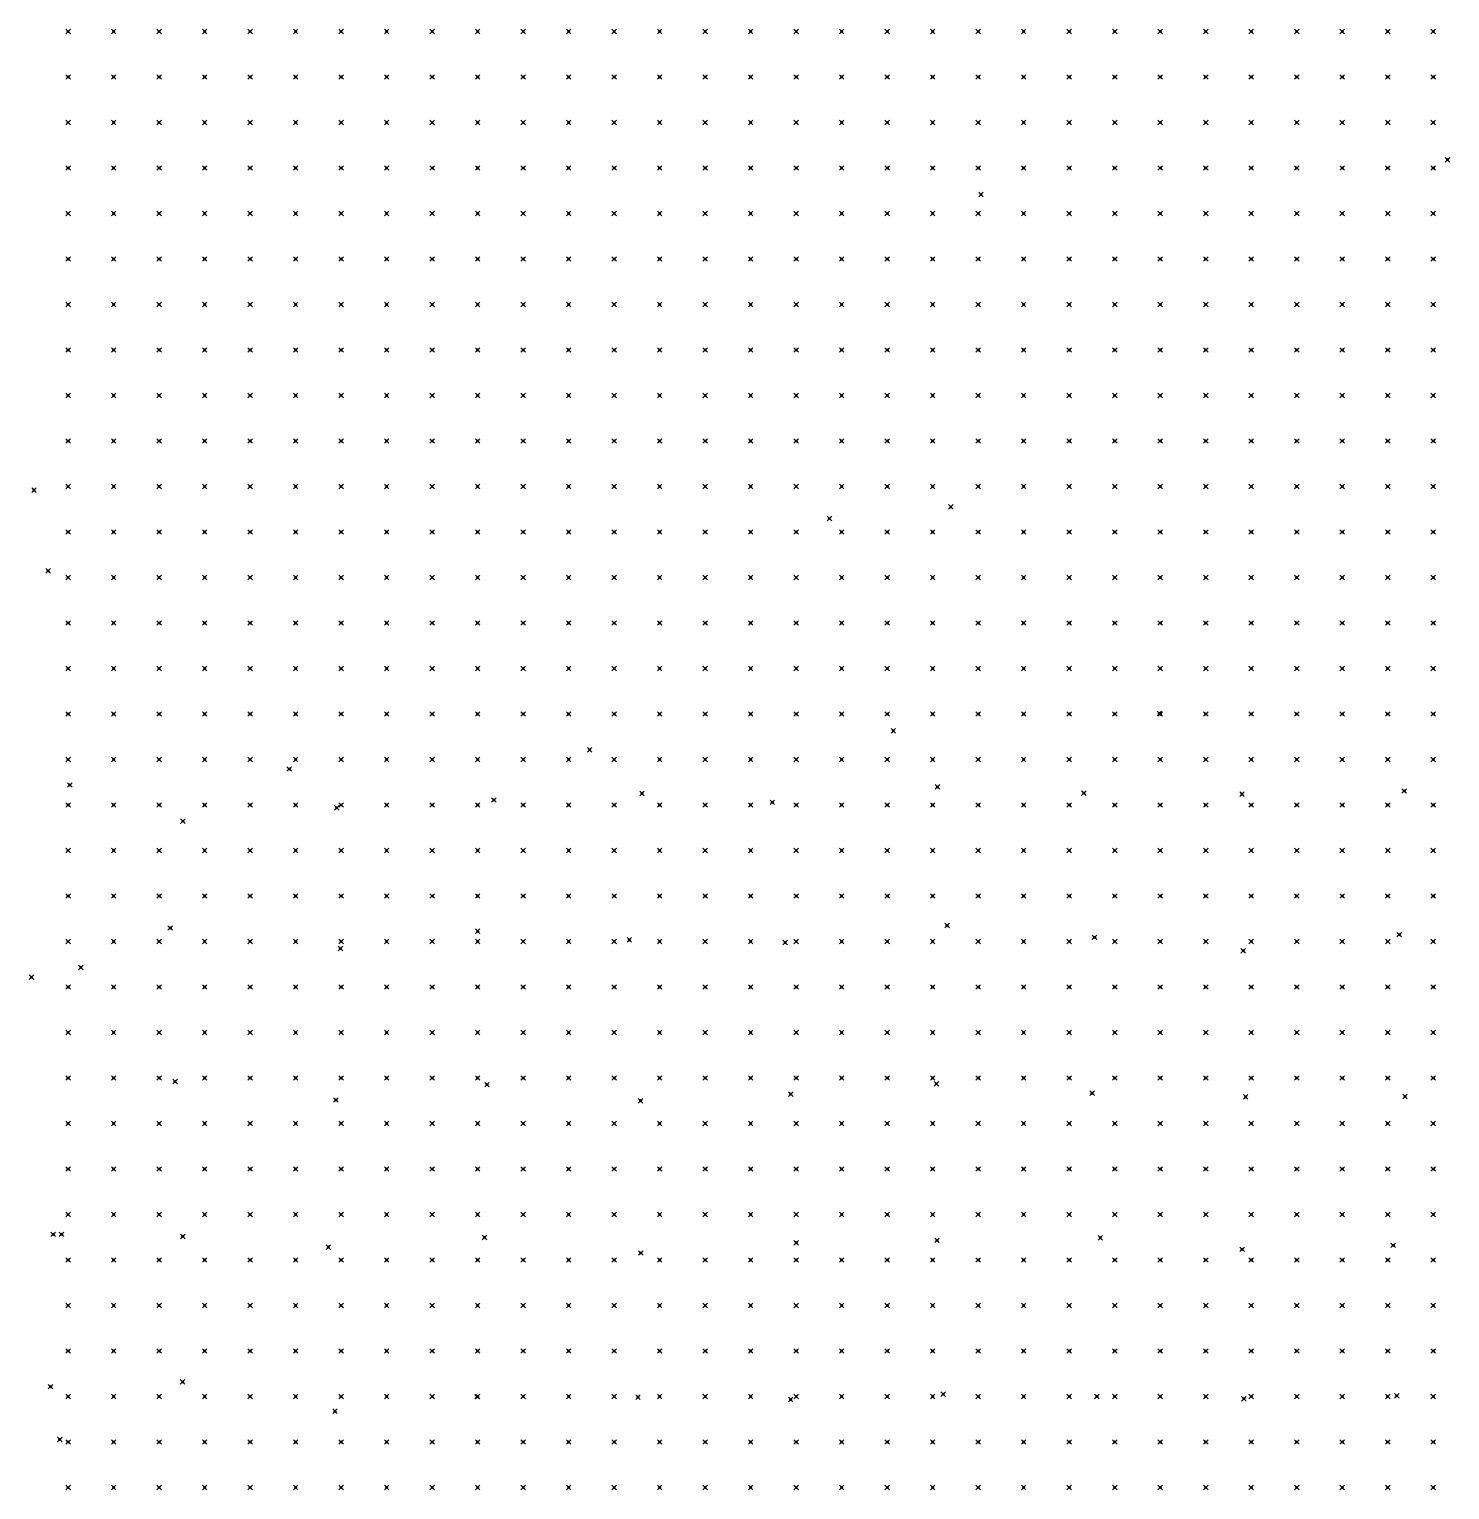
# Model space of a CAD drawing. Header units: metres. Extents: x 441556 to 446409, y 432338 to 461058.
# Drawn here: x 446222.4 to 446316, y 433344.2 to 433440.5 of the extents above; entities that cross this region are included whole.
import ezdxf

# ---------------------------------------------------------------- set-up
doc = ezdxf.new("R2010")
doc.units = ezdxf.units.M
doc.header["$MEASUREMENT"] = 0
doc.header["$PDMODE"] = 35
doc.header["$PDSIZE"] = 0.15
doc.layers.add('DTM-NOK-RevN_LIDAR_co_lidar', color=91, linetype='Continuous', lineweight=0)
doc.layers.add('DTM-NOK-RevN_RTK', color=32, linetype='Continuous', lineweight=0)

msp = doc.modelspace()

# ---------------------------------------------------------------- linework, layer by layer
at = {"layer": 'DTM-NOK-RevN_LIDAR_co_lidar'}
for p in [(446224.919, 433440.358, 318.86), (446227.918, 433440.358, 318.929), (446230.918, 433440.358, 318.959), (446233.917, 433440.358, 319), (446236.916, 433440.358, 319.014), (446239.916, 433440.358, 319.116), (446242.915, 433440.358, 319.172), (446245.915, 433440.358, 319.291), (446248.914, 433440.358, 319.393), (446251.913, 433440.358, 319.474), (446254.913, 433440.358, 319.528), (446257.912, 433440.358, 319.585), (446260.912, 433440.358, 319.637), (446263.911, 433440.358, 319.72), (446266.91, 433440.358, 319.861), (446269.91, 433440.358, 320.032), (446272.909, 433440.358, 320.231), (446275.908, 433440.358, 320.391), (446278.908, 433440.358, 320.584), (446281.907, 433440.358, 320.728), (446284.907, 433440.358, 320.973), (446287.906, 433440.358, 321.18), (446290.905, 433440.358, 321.406), (446293.905, 433440.358, 321.591), (446296.904, 433440.358, 321.617), (446299.904, 433440.358, 321.664), (446302.903, 433440.358, 321.754), (446305.902, 433440.358, 321.88), (446308.902, 433440.358, 321.995), (446311.901, 433440.358, 322.109), (446314.9, 433440.358, 322.239), (446224.919, 433437.358, 318.821), (446227.918, 433437.358, 318.862), (446230.918, 433437.358, 318.883), (446233.917, 433437.358, 318.955), (446236.916, 433437.358, 318.993), (446239.916, 433437.358, 319.088), (446242.915, 433437.358, 319.14), (446245.915, 433437.358, 319.269), (446248.914, 433437.358, 319.303), (446251.913, 433437.358, 319.41), (446254.913, 433437.358, 319.45), (446257.912, 433437.358, 319.52), (446260.912, 433437.358, 319.624), (446263.911, 433437.358, 319.742), (446266.91, 433437.358, 319.888), (446269.91, 433437.358, 320.034), (446272.909, 433437.358, 320.212), (446275.908, 433437.358, 320.357), (446278.908, 433437.358, 320.534), (446281.907, 433437.358, 320.701), (446284.907, 433437.358, 320.857), (446287.906, 433437.358, 321.09), (446290.905, 433437.358, 321.338), (446293.905, 433437.358, 321.57), (446296.904, 433437.358, 321.665), (446299.904, 433437.358, 321.737), (446302.903, 433437.358, 321.79), (446305.902, 433437.358, 321.862), (446308.902, 433437.358, 321.967), (446311.901, 433437.358, 322.053), (446314.9, 433437.358, 322.219), (446224.919, 433434.359, 318.798), (446227.918, 433434.359, 318.846), (446230.918, 433434.359, 318.857), (446233.917, 433434.359, 318.92), (446236.916, 433434.359, 318.991), (446239.916, 433434.359, 319.086), (446242.915, 433434.359, 319.144), (446245.915, 433434.359, 319.23), (446248.914, 433434.359, 319.292), (446251.913, 433434.359, 319.342), (446254.913, 433434.359, 319.424), (446257.912, 433434.359, 319.495), (446260.912, 433434.359, 319.63), (446263.911, 433434.359, 319.734), (446266.91, 433434.359, 319.823), (446269.91, 433434.359, 319.966), (446272.909, 433434.359, 320.157), (446275.908, 433434.359, 320.332), (446278.908, 433434.359, 320.522), (446281.907, 433434.359, 320.694), (446284.907, 433434.359, 320.758), (446287.906, 433434.359, 320.987), (446290.905, 433434.359, 321.271), (446293.905, 433434.359, 321.502), (446296.904, 433434.359, 321.635), (446299.904, 433434.359, 321.767), (446302.903, 433434.359, 321.871), (446305.902, 433434.359, 321.976), (446308.902, 433434.359, 322.096), (446311.901, 433434.359, 322.171), (446314.9, 433434.359, 322.267), (446224.919, 433431.36, 318.849), (446227.918, 433431.36, 318.884), (446230.918, 433431.36, 318.908), (446233.917, 433431.36, 318.965), (446236.916, 433431.36, 319.082), (446239.916, 433431.36, 319.078), (446242.915, 433431.36, 319.052), (446245.915, 433431.36, 319.163), (446248.914, 433431.36, 319.222), (446251.913, 433431.36, 319.289), (446254.913, 433431.36, 319.336), (446257.912, 433431.36, 319.474), (446260.912, 433431.36, 319.602), (446263.911, 433431.36, 319.709), (446266.91, 433431.36, 319.827), (446269.91, 433431.36, 319.992), (446272.909, 433431.36, 320.155), (446275.908, 433431.36, 320.34), (446278.908, 433431.36, 320.516), (446281.907, 433431.36, 320.667), (446284.907, 433431.36, 320.701), (446287.906, 433431.36, 320.954), (446290.905, 433431.36, 321.256), (446293.905, 433431.36, 321.472), (446296.904, 433431.36, 321.675), (446299.904, 433431.36, 321.834), (446302.903, 433431.36, 321.942), (446305.902, 433431.36, 322.078), (446308.902, 433431.36, 322.174), (446311.901, 433431.36, 322.248), (446314.9, 433431.36, 322.349), (446224.919, 433428.36, 318.923), (446227.918, 433428.36, 318.892), (446230.918, 433428.36, 318.957), (446233.917, 433428.36, 318.974), (446236.916, 433428.36, 319.056), (446239.916, 433428.36, 319.093), (446242.915, 433428.36, 319.095), (446245.915, 433428.36, 319.129), (446248.914, 433428.36, 319.206), (446251.913, 433428.36, 319.282), (446254.913, 433428.36, 319.362), (446257.912, 433428.36, 319.468), (446260.912, 433428.36, 319.588), (446263.911, 433428.36, 319.716), (446266.91, 433428.36, 319.839), (446269.91, 433428.36, 319.973), (446272.909, 433428.36, 320.149), (446275.908, 433428.36, 320.336), (446278.908, 433428.36, 320.509), (446281.907, 433428.36, 320.653), (446284.907, 433428.36, 320.735), (446287.906, 433428.36, 321.105), (446290.905, 433428.36, 321.342), (446293.905, 433428.36, 321.425), (446296.904, 433428.36, 321.592), (446299.904, 433428.36, 321.762), (446302.903, 433428.36, 321.869), (446305.902, 433428.36, 322.027), (446308.902, 433428.36, 322.129), (446311.901, 433428.36, 322.299), (446314.9, 433428.36, 322.496), (446224.919, 433425.361, 318.907), (446227.918, 433425.361, 318.866), (446230.918, 433425.361, 318.892), (446233.917, 433425.361, 318.892), (446236.916, 433425.361, 318.956), (446239.916, 433425.361, 319.042), (446242.915, 433425.361, 319.09), (446245.915, 433425.361, 319.097), (446248.914, 433425.361, 319.16), (446251.913, 433425.361, 319.262), (446254.913, 433425.361, 319.334), (446257.912, 433425.361, 319.448), (446260.912, 433425.361, 319.563), (446263.911, 433425.361, 319.677), (446266.91, 433425.361, 319.784), (446269.91, 433425.361, 319.899), (446272.909, 433425.361, 320.075), (446275.908, 433425.361, 320.272), (446278.908, 433425.361, 320.437), (446281.907, 433425.361, 320.578), (446284.907, 433425.361, 320.653), (446287.906, 433425.361, 321.162), (446290.905, 433425.361, 321.266), (446293.905, 433425.361, 321.396), (446296.904, 433425.361, 321.475), (446299.904, 433425.361, 321.631), (446302.903, 433425.361, 321.711), (446305.902, 433425.361, 321.882), (446308.902, 433425.361, 322.005), (446311.901, 433425.361, 322.151), (446314.9, 433425.361, 322.261), (446224.919, 433422.362, 318.791), (446227.918, 433422.362, 318.85), (446230.918, 433422.362, 318.86), (446233.917, 433422.362, 318.856), (446236.916, 433422.362, 318.888), (446239.916, 433422.362, 318.926), (446242.915, 433422.362, 318.961), (446245.915, 433422.362, 319.014), (446248.914, 433422.362, 319.069), (446251.913, 433422.362, 319.173), (446254.913, 433422.362, 319.241), (446257.912, 433422.362, 319.347), (446260.912, 433422.362, 319.471), (446263.911, 433422.362, 319.579), (446266.91, 433422.362, 319.693), (446269.91, 433422.362, 319.835), (446272.909, 433422.362, 320.011), (446275.908, 433422.362, 320.2), (446278.908, 433422.362, 320.377), (446281.907, 433422.362, 320.5), (446284.907, 433422.362, 320.593), (446287.906, 433422.362, 320.977), (446290.905, 433422.362, 321.195), (446293.905, 433422.362, 321.319), (446296.904, 433422.362, 321.444), (446299.904, 433422.362, 321.561), (446302.903, 433422.362, 321.7), (446305.902, 433422.362, 321.825), (446308.902, 433422.362, 321.949), (446311.901, 433422.362, 322.083), (446314.9, 433422.362, 322.235), (446224.919, 433419.362, 318.805), (446227.918, 433419.362, 318.815), (446230.918, 433419.362, 318.843), (446233.917, 433419.362, 318.816), (446236.916, 433419.362, 318.798), (446239.916, 433419.362, 318.839), (446242.915, 433419.362, 318.886), (446245.915, 433419.362, 318.907), (446248.914, 433419.362, 319.008), (446251.913, 433419.362, 319.098), (446254.913, 433419.362, 319.167), (446257.912, 433419.362, 319.282), (446260.912, 433419.362, 319.387), (446263.911, 433419.362, 319.512), (446266.91, 433419.362, 319.631), (446269.91, 433419.362, 319.763), (446272.909, 433419.362, 319.936), (446275.908, 433419.362, 320.108), (446278.908, 433419.362, 320.298), (446281.907, 433419.362, 320.395), (446284.907, 433419.362, 320.582), (446287.906, 433419.362, 320.978), (446290.905, 433419.362, 321.204), (446293.905, 433419.362, 321.32), (446296.904, 433419.362, 321.444), (446299.904, 433419.362, 321.558), (446302.903, 433419.362, 321.681), (446305.902, 433419.362, 321.802), (446308.902, 433419.362, 321.904), (446311.901, 433419.362, 322.018), (446314.9, 433419.362, 322.138), (446224.919, 433416.363, 318.85), (446227.918, 433416.363, 318.809), (446230.918, 433416.363, 318.825), (446233.917, 433416.363, 318.8), (446236.916, 433416.363, 318.778), (446239.916, 433416.363, 318.818), (446242.915, 433416.363, 318.85), (446245.915, 433416.363, 318.877), (446248.914, 433416.363, 318.973), (446251.913, 433416.363, 319.027), (446254.913, 433416.363, 319.091), (446257.912, 433416.363, 319.213), (446260.912, 433416.363, 319.313), (446263.911, 433416.363, 319.442), (446266.91, 433416.363, 319.585), (446269.91, 433416.363, 319.701), (446272.909, 433416.363, 319.861), (446275.908, 433416.363, 320.026), (446278.908, 433416.363, 320.2), (446281.907, 433416.363, 320.336), (446284.907, 433416.363, 320.588), (446287.906, 433416.363, 320.882), (446290.905, 433416.363, 321.085), (446293.905, 433416.363, 321.208), (446296.904, 433416.363, 321.322), (446299.904, 433416.363, 321.418), (446302.903, 433416.363, 321.516), (446305.902, 433416.363, 321.671), (446308.902, 433416.363, 321.755), (446311.901, 433416.363, 321.883), (446314.9, 433416.363, 322.014), (446224.919, 433413.363, 318.831), (446227.918, 433413.363, 318.826), (446230.918, 433413.363, 318.861), (446233.917, 433413.363, 318.811), (446236.916, 433413.363, 318.791), (446239.916, 433413.363, 318.866), (446242.915, 433413.363, 318.918), (446245.915, 433413.363, 318.929), (446248.914, 433413.363, 318.951), (446251.913, 433413.363, 318.968), (446254.913, 433413.363, 319.035), (446257.912, 433413.363, 319.148), (446260.912, 433413.363, 319.27), (446263.911, 433413.363, 319.396), (446266.91, 433413.363, 319.528), (446269.91, 433413.363, 319.689), (446272.909, 433413.363, 319.816), (446275.908, 433413.363, 319.969), (446278.908, 433413.363, 320.143), (446281.907, 433413.363, 320.381), (446284.907, 433413.363, 320.66), (446287.906, 433413.363, 320.819), (446290.905, 433413.363, 320.916), (446293.905, 433413.363, 321.061), (446296.904, 433413.363, 321.232), (446299.904, 433413.363, 321.336), (446302.903, 433413.363, 321.455), (446305.902, 433413.363, 321.597), (446308.902, 433413.363, 321.718), (446311.901, 433413.363, 321.81), (446314.9, 433413.363, 321.944), (446224.919, 433410.364, 318.884), (446227.918, 433410.364, 318.908), (446230.918, 433410.364, 318.965), (446233.917, 433410.364, 318.825), (446236.916, 433410.364, 318.848), (446239.916, 433410.364, 319.064), (446242.915, 433410.364, 319.117), (446245.915, 433410.364, 319.221), (446248.914, 433410.364, 319.177), (446251.913, 433410.364, 319.267), (446254.913, 433410.364, 319.283), (446257.912, 433410.364, 319.324), (446260.912, 433410.364, 319.491), (446263.911, 433410.364, 319.526), (446266.91, 433410.364, 319.711), (446269.91, 433410.364, 319.957), (446272.909, 433410.364, 319.958), (446275.908, 433410.364, 320), (446278.908, 433410.364, 320.177), (446281.907, 433410.364, 320.42), (446284.907, 433410.364, 320.531), (446287.906, 433410.364, 320.721), (446290.905, 433410.364, 320.827), (446293.905, 433410.364, 320.97), (446296.904, 433410.364, 321.024), (446299.904, 433410.364, 321.102), (446302.903, 433410.364, 321.291), (446305.902, 433410.364, 321.458), (446308.902, 433410.364, 321.544), (446311.901, 433410.364, 321.696), (446314.9, 433410.364, 321.83), (446224.919, 433407.365, 318.939), (446227.918, 433407.365, 319.176), (446230.918, 433407.365, 319.317), (446233.917, 433407.365, 319.032), (446236.916, 433407.365, 319.007), (446239.916, 433407.365, 319.472), (446242.915, 433407.365, 319.535), (446245.915, 433407.365, 319.565), (446248.914, 433407.365, 319.687), (446251.913, 433407.365, 319.755), (446254.913, 433407.365, 319.792), (446257.912, 433407.365, 319.886), (446260.912, 433407.365, 320.096), (446263.911, 433407.365, 320.076), (446266.91, 433407.365, 320.163), (446269.91, 433407.365, 320.336), (446272.909, 433407.365, 320.093), (446275.908, 433407.365, 320.032), (446278.908, 433407.365, 320.157), (446281.907, 433407.365, 320.314), (446284.907, 433407.365, 320.402), (446287.906, 433407.365, 320.591), (446290.905, 433407.365, 320.761), (446293.905, 433407.365, 320.92), (446296.904, 433407.365, 321.013), (446299.904, 433407.365, 321.154), (446302.903, 433407.365, 321.328), (446305.902, 433407.365, 321.422), (446308.902, 433407.365, 321.584), (446311.901, 433407.365, 321.701), (446314.9, 433407.365, 321.883), (446224.919, 433404.365, 318.87), (446227.918, 433404.365, 319.247), (446230.918, 433404.365, 319.338), (446233.917, 433404.365, 319.321), (446236.916, 433404.365, 319.097), (446239.916, 433404.365, 319.401), (446242.915, 433404.365, 319.417), (446245.915, 433404.365, 319.472), (446248.914, 433404.365, 319.56), (446251.913, 433404.365, 319.673), (446254.913, 433404.365, 319.747), (446257.912, 433404.365, 319.855), (446260.912, 433404.365, 319.984), (446263.911, 433404.365, 320.059), (446266.91, 433404.365, 320.018), (446269.91, 433404.365, 319.737), (446272.909, 433404.365, 319.727), (446275.908, 433404.365, 319.856), (446278.908, 433404.365, 319.99), (446281.907, 433404.365, 320.175), (446284.907, 433404.365, 320.353), (446287.906, 433404.365, 320.519), (446290.905, 433404.365, 320.69), (446293.905, 433404.365, 320.852), (446296.904, 433404.365, 321.008), (446299.904, 433404.365, 321.159), (446302.903, 433404.365, 321.285), (446305.902, 433404.365, 321.406), (446308.902, 433404.365, 321.523), (446311.901, 433404.365, 321.647), (446314.9, 433404.365, 321.773), (446224.919, 433401.366, 318.629), (446227.918, 433401.366, 318.594), (446230.918, 433401.366, 318.832), (446233.917, 433401.366, 318.872), (446236.916, 433401.366, 318.772), (446239.916, 433401.366, 318.843), (446242.915, 433401.366, 318.823), (446245.915, 433401.366, 318.708), (446248.914, 433401.366, 318.801), (446251.913, 433401.366, 319.221), (446254.913, 433401.366, 319.409), (446257.912, 433401.366, 319.343), (446260.912, 433401.366, 319.37), (446263.911, 433401.366, 319.258), (446266.91, 433401.366, 319.376), (446269.91, 433401.366, 319.491), (446272.909, 433401.366, 319.631), (446275.908, 433401.366, 319.783), (446278.908, 433401.366, 319.962), (446281.907, 433401.366, 320.194), (446284.907, 433401.366, 320.353), (446287.906, 433401.366, 320.463), (446290.905, 433401.366, 320.613), (446293.905, 433401.366, 320.755), (446296.904, 433401.366, 320.921), (446299.904, 433401.366, 321.056), (446302.903, 433401.366, 321.201), (446305.902, 433401.366, 321.322), (446308.902, 433401.366, 321.429), (446311.901, 433401.366, 321.543), (446314.9, 433401.366, 321.659), (446224.919, 433398.366, 318.636), (446227.918, 433398.366, 318.518), (446230.918, 433398.366, 318.491), (446233.917, 433398.366, 318.468), (446236.916, 433398.366, 318.507), (446239.916, 433398.366, 318.539), (446242.915, 433398.366, 318.58), (446245.915, 433398.366, 318.623), (446248.914, 433398.366, 318.654), (446251.913, 433398.366, 318.694), (446254.913, 433398.366, 318.788), (446257.912, 433398.366, 318.884), (446260.912, 433398.366, 319.007), (446263.911, 433398.366, 319.166), (446266.91, 433398.366, 319.34), (446269.91, 433398.366, 319.486), (446272.909, 433398.366, 319.598), (446275.908, 433398.366, 319.738), (446278.908, 433398.366, 319.922), (446281.907, 433398.366, 320.355), (446284.907, 433398.366, 320.454), (446287.906, 433398.366, 320.453), (446290.905, 433398.366, 320.564), (446293.905, 433398.366, 320.738), (446296.904, 433398.366, 320.889), (446299.904, 433398.366, 321.031), (446302.903, 433398.366, 321.158), (446305.902, 433398.366, 321.269), (446308.902, 433398.366, 321.397), (446311.901, 433398.366, 321.482), (446314.9, 433398.366, 321.623), (446224.919, 433395.367, 318.664), (446227.918, 433395.367, 318.485), (446230.918, 433395.367, 318.493), (446233.917, 433395.367, 318.474), (446236.916, 433395.367, 318.473), (446239.916, 433395.367, 318.484), (446242.915, 433395.367, 318.54), (446245.915, 433395.367, 318.602), (446248.914, 433395.367, 318.657), (446251.913, 433395.367, 318.698), (446254.913, 433395.367, 318.783), (446257.912, 433395.367, 318.892), (446260.912, 433395.367, 319.006), (446263.911, 433395.367, 319.168), (446266.91, 433395.367, 319.316), (446269.91, 433395.367, 319.426), (446272.909, 433395.367, 319.544), (446275.908, 433395.367, 319.677), (446278.908, 433395.367, 319.791), (446281.907, 433395.367, 320.216), (446284.907, 433395.367, 320.329), (446287.906, 433395.367, 320.429), (446290.905, 433395.367, 320.5), (446293.905, 433395.367, 320.688), (446296.904, 433395.367, 320.844), (446299.904, 433395.367, 320.989), (446302.903, 433395.367, 321.115), (446305.902, 433395.367, 321.247), (446308.902, 433395.367, 321.337), (446311.901, 433395.367, 321.441), (446314.9, 433395.367, 321.524), (446224.919, 433392.368, 318.655), (446227.918, 433392.368, 318.475), (446230.918, 433392.368, 318.481), (446233.917, 433392.368, 318.492), (446236.916, 433392.368, 318.497), (446239.916, 433392.368, 318.527), (446242.915, 433392.368, 318.578), (446245.915, 433392.368, 318.649), (446248.914, 433392.368, 318.678), (446251.913, 433392.368, 318.745), (446254.913, 433392.368, 318.822), (446257.912, 433392.368, 318.937), (446260.912, 433392.368, 318.969), (446263.911, 433392.368, 319.078), (446266.91, 433392.368, 319.203), (446269.91, 433392.368, 319.244), (446272.909, 433392.368, 319.397), (446275.908, 433392.368, 319.649), (446278.908, 433392.368, 319.706), (446281.907, 433392.368, 319.879), (446284.907, 433392.368, 320.034), (446287.906, 433392.368, 320.155), (446290.905, 433392.368, 320.291), (446293.905, 433392.368, 320.478), (446296.904, 433392.368, 320.667), (446299.904, 433392.368, 320.837), (446302.903, 433392.368, 320.984), (446305.902, 433392.368, 321.116), (446308.902, 433392.368, 321.238), (446311.901, 433392.368, 321.39), (446314.9, 433392.368, 321.523), (446224.919, 433389.368, 318.798), (446227.918, 433389.368, 318.582), (446230.918, 433389.368, 318.469), (446233.917, 433389.368, 318.462), (446236.916, 433389.368, 318.558), (446239.916, 433389.368, 318.593), (446242.915, 433389.368, 318.588), (446245.915, 433389.368, 318.628), (446248.914, 433389.368, 318.668), (446251.913, 433389.368, 318.728), (446254.913, 433389.368, 318.786), (446257.912, 433389.368, 318.854), (446260.912, 433389.368, 318.949), (446263.911, 433389.368, 319.049), (446266.91, 433389.368, 319.165), (446269.91, 433389.368, 319.235), (446272.909, 433389.368, 319.291), (446275.908, 433389.368, 319.442), (446278.908, 433389.368, 319.62), (446281.907, 433389.368, 319.764), (446284.907, 433389.368, 319.921), (446287.906, 433389.368, 320.091), (446290.905, 433389.368, 320.275), (446293.905, 433389.368, 320.427), (446296.904, 433389.368, 320.607), (446299.904, 433389.368, 320.801), (446302.903, 433389.368, 321.005), (446305.902, 433389.368, 321.143), (446308.902, 433389.368, 321.307), (446311.901, 433389.368, 321.404), (446314.9, 433389.368, 321.514), (446224.919, 433386.369, 318.757), (446227.918, 433386.369, 318.766), (446230.918, 433386.369, 318.555), (446233.917, 433386.369, 318.489), (446236.916, 433386.369, 318.56), (446239.916, 433386.369, 318.601), (446242.915, 433386.369, 318.587), (446245.915, 433386.369, 318.577), (446248.914, 433386.369, 318.65), (446251.913, 433386.369, 318.706), (446254.913, 433386.369, 318.781), (446257.912, 433386.369, 318.86), (446260.912, 433386.369, 318.959), (446263.911, 433386.369, 319.048), (446266.91, 433386.369, 319.13), (446269.91, 433386.369, 319.219), (446272.909, 433386.369, 319.308), (446275.908, 433386.369, 319.403), (446278.908, 433386.369, 319.523), (446281.907, 433386.369, 319.656), (446284.907, 433386.369, 319.802), (446287.906, 433386.369, 319.973), (446290.905, 433386.369, 320.119), (446293.905, 433386.369, 320.29), (446296.904, 433386.369, 320.468), (446299.904, 433386.369, 320.686), (446302.903, 433386.369, 320.904), (446305.902, 433386.369, 321.055), (446308.902, 433386.369, 321.204), (446311.901, 433386.369, 321.331), (446314.9, 433386.369, 321.386), (446224.919, 433383.37, 318.738), (446227.918, 433383.37, 318.698), (446230.918, 433383.37, 318.535), (446233.917, 433383.37, 318.484), (446236.916, 433383.37, 318.493), (446239.916, 433383.37, 318.56), (446242.915, 433383.37, 318.585), (446245.915, 433383.37, 318.545), (446248.914, 433383.37, 318.564), (446251.913, 433383.37, 318.629), (446254.913, 433383.37, 318.693), (446257.912, 433383.37, 318.782), (446260.912, 433383.37, 318.863), (446263.911, 433383.37, 318.921), (446266.91, 433383.37, 318.966), (446269.91, 433383.37, 319.064), (446272.909, 433383.37, 319.151), (446275.908, 433383.37, 319.218), (446278.908, 433383.37, 319.331), (446281.907, 433383.37, 319.501), (446284.907, 433383.37, 319.64), (446287.906, 433383.37, 319.783), (446290.905, 433383.37, 319.925), (446293.905, 433383.37, 320.136), (446296.904, 433383.37, 320.348), (446299.904, 433383.37, 320.606), (446302.903, 433383.37, 320.868), (446305.902, 433383.37, 321.027), (446308.902, 433383.37, 321.167), (446311.901, 433383.37, 321.317), (446314.9, 433383.37, 321.377), (446224.919, 433380.37, 318.712), (446227.918, 433380.37, 318.524), (446230.918, 433380.37, 318.488), (446233.917, 433380.37, 318.401), (446236.916, 433380.37, 318.49), (446239.916, 433380.37, 318.506), (446242.915, 433380.37, 318.52), (446245.915, 433380.37, 318.525), (446248.914, 433380.37, 318.547), (446251.913, 433380.37, 318.581), (446254.913, 433380.37, 318.616), (446257.912, 433380.37, 318.68), (446260.912, 433380.37, 318.773), (446263.911, 433380.37, 318.81), (446266.91, 433380.37, 318.872), (446269.91, 433380.37, 318.952), (446272.909, 433380.37, 319.036), (446275.908, 433380.37, 319.14), (446278.908, 433380.37, 319.221), (446281.907, 433380.37, 319.413), (446284.907, 433380.37, 319.572), (446287.906, 433380.37, 319.726), (446290.905, 433380.37, 319.896), (446293.905, 433380.37, 320.16), (446296.904, 433380.37, 320.416), (446299.904, 433380.37, 320.615), (446302.903, 433380.37, 320.906), (446305.902, 433380.37, 321.102), (446308.902, 433380.37, 321.272), (446311.901, 433380.37, 321.39), (446314.9, 433380.37, 321.512), (446224.919, 433377.371, 318.616), (446227.918, 433377.371, 318.468), (446230.918, 433377.371, 318.407), (446233.917, 433377.371, 318.389), (446236.916, 433377.371, 318.421), (446239.916, 433377.371, 318.452), (446242.915, 433377.371, 318.486), (446245.915, 433377.371, 318.471), (446248.914, 433377.371, 318.462), (446251.913, 433377.371, 318.523), (446254.913, 433377.371, 318.625), (446257.912, 433377.371, 318.671), (446260.912, 433377.371, 318.773), (446263.911, 433377.371, 318.844), (446266.91, 433377.371, 318.886), (446269.91, 433377.371, 318.963), (446272.909, 433377.371, 319.059), (446275.908, 433377.371, 319.15), (446278.908, 433377.371, 319.263), (446281.907, 433377.371, 319.406), (446284.907, 433377.371, 319.547), (446287.906, 433377.371, 319.743), (446290.905, 433377.371, 319.906), (446293.905, 433377.371, 320.157), (446296.904, 433377.371, 320.462), (446299.904, 433377.371, 320.687), (446302.903, 433377.371, 320.874), (446305.902, 433377.371, 321.027), (446308.902, 433377.371, 321.186), (446311.901, 433377.371, 321.355), (446314.9, 433377.371, 321.48), (446224.919, 433374.371, 318.584), (446227.918, 433374.371, 318.463), (446230.918, 433374.371, 318.456), (446233.917, 433374.371, 318.465), (446236.916, 433374.371, 318.478), (446239.916, 433374.371, 318.557), (446242.915, 433374.371, 318.595), (446245.915, 433374.371, 318.58), (446248.914, 433374.371, 318.558), (446251.913, 433374.371, 318.596), (446254.913, 433374.371, 318.666), (446257.912, 433374.371, 318.671), (446260.912, 433374.371, 318.777), (446263.911, 433374.371, 318.845), (446266.91, 433374.371, 318.892), (446269.91, 433374.371, 318.96), (446272.909, 433374.371, 319.04), (446275.908, 433374.371, 319.109), (446278.908, 433374.371, 319.248), (446281.907, 433374.371, 319.352), (446284.907, 433374.371, 319.47), (446287.906, 433374.371, 319.653), (446290.905, 433374.371, 319.85), (446293.905, 433374.371, 320.085), (446296.904, 433374.371, 320.367), (446299.904, 433374.371, 320.598), (446302.903, 433374.371, 320.769), (446305.902, 433374.371, 320.93), (446308.902, 433374.371, 321.072), (446311.901, 433374.371, 321.227), (446314.9, 433374.371, 321.314), (446224.919, 433371.372, 318.728), (446227.918, 433371.372, 318.545), (446230.918, 433371.372, 318.52), (446233.917, 433371.372, 318.569), (446236.916, 433371.372, 318.561), (446239.916, 433371.372, 318.596), (446242.915, 433371.372, 318.62), (446245.915, 433371.372, 318.616), (446248.914, 433371.372, 318.617), (446251.913, 433371.372, 318.655), (446254.913, 433371.372, 318.68), (446257.912, 433371.372, 318.721), (446260.912, 433371.372, 318.791), (446263.911, 433371.372, 318.84), (446266.91, 433371.372, 318.894), (446269.91, 433371.372, 318.932), (446272.909, 433371.372, 318.991), (446275.908, 433371.372, 319.063), (446278.908, 433371.372, 319.169), (446281.907, 433371.372, 319.257), (446284.907, 433371.372, 319.404), (446287.906, 433371.372, 319.555), (446290.905, 433371.372, 319.77), (446293.905, 433371.372, 320.016), (446296.904, 433371.372, 320.286), (446299.904, 433371.372, 320.52), (446302.903, 433371.372, 320.693), (446305.902, 433371.372, 320.782), (446308.902, 433371.372, 320.9), (446311.901, 433371.372, 321.048), (446314.9, 433371.372, 321.12), (446224.919, 433368.373, 318.581), (446227.918, 433368.373, 318.517), (446230.918, 433368.373, 318.545), (446233.917, 433368.373, 318.521), (446236.916, 433368.373, 318.536), (446239.916, 433368.373, 318.51), (446242.915, 433368.373, 318.577), (446245.915, 433368.373, 318.609), (446248.914, 433368.373, 318.607), (446251.913, 433368.373, 318.617), (446254.913, 433368.373, 318.623), (446257.912, 433368.373, 318.671), (446260.912, 433368.373, 318.693), (446263.911, 433368.373, 318.771), (446266.91, 433368.373, 318.832), (446269.91, 433368.373, 318.846), (446272.909, 433368.373, 318.902), (446275.908, 433368.373, 318.963), (446278.908, 433368.373, 319.038), (446281.907, 433368.373, 319.129), (446284.907, 433368.373, 319.313), (446287.906, 433368.373, 319.476), (446290.905, 433368.373, 319.73), (446293.905, 433368.373, 319.952), (446296.904, 433368.373, 320.153), (446299.904, 433368.373, 320.366), (446302.903, 433368.373, 320.563), (446305.902, 433368.373, 320.688), (446308.902, 433368.373, 320.822), (446311.901, 433368.373, 320.914), (446314.9, 433368.373, 321.029), (446224.919, 433365.373, 318.778), (446227.918, 433365.373, 318.563), (446230.918, 433365.373, 318.55), (446233.917, 433365.373, 318.572), (446236.916, 433365.373, 318.499), (446239.916, 433365.373, 318.496), (446242.915, 433365.373, 318.582), (446245.915, 433365.373, 318.623), (446248.914, 433365.373, 318.613), (446251.913, 433365.373, 318.598), (446254.913, 433365.373, 318.649), (446257.912, 433365.373, 318.736), (446260.912, 433365.373, 318.729), (446263.911, 433365.373, 318.897), (446266.91, 433365.373, 318.923), (446269.91, 433365.373, 318.838), (446272.909, 433365.373, 318.866), (446275.908, 433365.373, 318.923), (446278.908, 433365.373, 318.999), (446281.907, 433365.373, 319.12), (446284.907, 433365.373, 319.267), (446287.906, 433365.373, 319.443), (446290.905, 433365.373, 319.702), (446293.905, 433365.373, 319.91), (446296.904, 433365.373, 320.069), (446299.904, 433365.373, 320.312), (446302.903, 433365.373, 320.514), (446305.902, 433365.373, 320.692), (446308.902, 433365.373, 320.856), (446311.901, 433365.373, 320.952), (446314.9, 433365.373, 321.047), (446224.919, 433362.374, 318.996), (446227.918, 433362.374, 318.69), (446230.918, 433362.374, 318.683), (446233.917, 433362.374, 318.679), (446236.916, 433362.374, 318.571), (446239.916, 433362.374, 318.559), (446242.915, 433362.374, 318.596), (446245.915, 433362.374, 318.655), (446248.914, 433362.374, 318.717), (446251.913, 433362.374, 318.722), (446254.913, 433362.374, 318.773), (446257.912, 433362.374, 318.859), (446260.912, 433362.374, 318.854), (446263.911, 433362.374, 318.915), (446266.91, 433362.374, 318.989), (446269.91, 433362.374, 318.972), (446272.909, 433362.374, 319.006), (446275.908, 433362.374, 319.052), (446278.908, 433362.374, 319.098), (446281.907, 433362.374, 319.199), (446284.907, 433362.374, 319.291), (446287.906, 433362.374, 319.445), (446290.905, 433362.374, 319.655), (446293.905, 433362.374, 319.859), (446296.904, 433362.374, 320.039), (446299.904, 433362.374, 320.263), (446302.903, 433362.374, 320.494), (446305.902, 433362.374, 320.664), (446308.902, 433362.374, 320.826), (446311.901, 433362.374, 321.042), (446314.9, 433362.374, 321.125), (446224.919, 433359.374, 318.809), (446227.918, 433359.374, 318.793), (446230.918, 433359.374, 318.741), (446233.917, 433359.374, 318.706), (446236.916, 433359.374, 318.617), (446239.916, 433359.374, 318.581), (446242.915, 433359.374, 318.633), (446245.915, 433359.374, 318.648), (446248.914, 433359.374, 318.739), (446251.913, 433359.374, 318.795), (446254.913, 433359.374, 318.8), (446257.912, 433359.374, 318.86), (446260.912, 433359.374, 318.982), (446263.911, 433359.374, 318.953), (446266.91, 433359.374, 319.042), (446269.91, 433359.374, 319.087), (446272.909, 433359.374, 319.132), (446275.908, 433359.374, 319.203), (446278.908, 433359.374, 319.239), (446281.907, 433359.374, 319.263), (446284.907, 433359.374, 319.308), (446287.906, 433359.374, 319.429), (446290.905, 433359.374, 319.611), (446293.905, 433359.374, 319.806), (446296.904, 433359.374, 319.968), (446299.904, 433359.374, 320.178), (446302.903, 433359.374, 320.434), (446305.902, 433359.374, 320.614), (446308.902, 433359.374, 320.771), (446311.901, 433359.374, 321.003), (446314.9, 433359.374, 321.152), (446224.919, 433356.375, 318.805), (446227.918, 433356.375, 318.822), (446230.918, 433356.375, 318.796), (446233.917, 433356.375, 318.725), (446236.916, 433356.375, 318.628), (446239.916, 433356.375, 318.644), (446242.915, 433356.375, 318.699), (446245.915, 433356.375, 318.694), (446248.914, 433356.375, 318.756), (446251.913, 433356.375, 318.863), (446254.913, 433356.375, 318.866), (446257.912, 433356.375, 318.896), (446260.912, 433356.375, 318.995), (446263.911, 433356.375, 319.013), (446266.91, 433356.375, 319.046), (446269.91, 433356.375, 319.101), (446272.909, 433356.375, 319.156), (446275.908, 433356.375, 319.267), (446278.908, 433356.375, 319.321), (446281.907, 433356.375, 319.368), (446284.907, 433356.375, 319.395), (446287.906, 433356.375, 319.469), (446290.905, 433356.375, 319.541), (446293.905, 433356.375, 319.705), (446296.904, 433356.375, 319.826), (446299.904, 433356.375, 320.052), (446302.903, 433356.375, 320.292), (446305.902, 433356.375, 320.489), (446308.902, 433356.375, 320.611), (446311.901, 433356.375, 320.758), (446314.9, 433356.375, 320.95), (446224.919, 433353.376, 318.924), (446227.918, 433353.376, 318.87), (446230.918, 433353.376, 318.835), (446233.917, 433353.376, 318.732), (446236.916, 433353.376, 318.736), (446239.916, 433353.376, 318.761), (446242.915, 433353.376, 318.798), (446245.915, 433353.376, 318.804), (446248.914, 433353.376, 318.833), (446251.913, 433353.376, 318.908), (446254.913, 433353.376, 318.912), (446257.912, 433353.376, 318.947), (446260.912, 433353.376, 319.011), (446263.911, 433353.376, 319.012), (446266.91, 433353.376, 319.036), (446269.91, 433353.376, 319.076), (446272.909, 433353.376, 319.135), (446275.908, 433353.376, 319.232), (446278.908, 433353.376, 319.332), (446281.907, 433353.376, 319.377), (446284.907, 433353.376, 319.453), (446287.906, 433353.376, 319.474), (446290.905, 433353.376, 319.505), (446293.905, 433353.376, 319.533), (446296.904, 433353.376, 319.674), (446299.904, 433353.376, 319.849), (446302.903, 433353.376, 320.073), (446305.902, 433353.376, 320.27), (446308.902, 433353.376, 320.442), (446311.901, 433353.376, 320.598), (446314.9, 433353.376, 320.754), (446224.919, 433350.376, 318.866), (446227.918, 433350.376, 318.924), (446230.918, 433350.376, 318.863), (446233.917, 433350.376, 318.808), (446236.916, 433350.376, 318.858), (446239.916, 433350.376, 318.896), (446242.915, 433350.376, 318.938), (446245.915, 433350.376, 318.983), (446248.914, 433350.376, 319.015), (446251.913, 433350.376, 319.004), (446254.913, 433350.376, 318.984), (446257.912, 433350.376, 318.996), (446260.912, 433350.376, 319.03), (446263.911, 433350.376, 319.008), (446266.91, 433350.376, 319.033), (446269.91, 433350.376, 319.066), (446272.909, 433350.376, 319.119), (446275.908, 433350.376, 319.222), (446278.908, 433350.376, 319.336), (446281.907, 433350.376, 319.418), (446284.907, 433350.376, 319.471), (446287.906, 433350.376, 319.484), (446290.905, 433350.376, 319.491), (446293.905, 433350.376, 319.514), (446296.904, 433350.376, 319.627), (446299.904, 433350.376, 319.805), (446302.903, 433350.376, 320.026), (446305.902, 433350.376, 320.258), (446308.902, 433350.376, 320.435), (446311.901, 433350.376, 320.591), (446314.9, 433350.376, 320.746), (446224.919, 433347.377, 319.094), (446227.918, 433347.377, 318.928), (446230.918, 433347.377, 318.814), (446233.917, 433347.377, 318.803), (446236.916, 433347.377, 318.891), (446239.916, 433347.377, 318.92), (446242.915, 433347.377, 318.964), (446245.915, 433347.377, 318.98), (446248.914, 433347.377, 319.015), (446251.913, 433347.377, 319.022), (446254.913, 433347.377, 319.002), (446257.912, 433347.377, 318.986), (446260.912, 433347.377, 318.994), (446263.911, 433347.377, 318.977), (446266.91, 433347.377, 319.019), (446269.91, 433347.377, 319.09), (446272.909, 433347.377, 319.149), (446275.908, 433347.377, 319.249), (446278.908, 433347.377, 319.342), (446281.907, 433347.377, 319.403), (446284.907, 433347.377, 319.43), (446287.906, 433347.377, 319.519), (446290.905, 433347.377, 319.538), (446293.905, 433347.377, 319.622), (446296.904, 433347.377, 319.716), (446299.904, 433347.377, 319.834), (446302.903, 433347.377, 320.019), (446305.902, 433347.377, 320.199), (446308.902, 433347.377, 320.384), (446311.901, 433347.377, 320.585), (446314.9, 433347.377, 320.752), (446224.919, 433344.378, 319.125), (446227.918, 433344.378, 318.913), (446230.918, 433344.378, 318.841), (446233.917, 433344.378, 318.834), (446236.916, 433344.378, 318.882), (446239.916, 433344.378, 318.907), (446242.915, 433344.378, 318.958), (446245.915, 433344.378, 318.982), (446248.914, 433344.378, 318.995), (446251.913, 433344.378, 319.027), (446254.913, 433344.378, 319.022), (446257.912, 433344.378, 319.03), (446260.912, 433344.378, 319.033), (446263.911, 433344.378, 319.066), (446266.91, 433344.378, 319.101), (446269.91, 433344.378, 319.165), (446272.909, 433344.378, 319.226), (446275.908, 433344.378, 319.323), (446278.908, 433344.378, 319.402), (446281.907, 433344.378, 319.436), (446284.907, 433344.378, 319.481), (446287.906, 433344.378, 319.564), (446290.905, 433344.378, 319.653), (446293.905, 433344.378, 319.709), (446296.904, 433344.378, 319.853), (446299.904, 433344.378, 319.962), (446302.903, 433344.378, 320.074), (446305.902, 433344.378, 320.202), (446308.902, 433344.378, 320.382), (446311.901, 433344.378, 320.551), (446314.9, 433344.378, 320.763)]:
    msp.add_point(p, dxfattribs=at)
at = {"layer": 'DTM-NOK-RevN_RTK'}
for p in [(446315.84, 433431.904, 322.211), (446285.093, 433429.612, 320.692), (446222.669, 433410.126, 318.891), (446275.099, 433408.254, 320.121), (446283.104, 433409.019, 320.665), (446223.601, 433404.801, 318.557), (446296.847, 433395.407, 320.808), (446279.316, 433394.256, 319.742), (446259.295, 433393.004, 318.985), (446239.493, 433391.742, 318.573), (446225.027, 433390.689, 318.453), (446262.749, 433390.132, 319.007), (446282.219, 433390.56, 319.801), (446291.875, 433390.152, 320.356), (446302.293, 433390.087, 321.001), (446312.985, 433390.289, 321.468), (446242.627, 433389.181, 318.591), (446252.981, 433389.697, 318.795), (446271.34, 433389.544, 319.284), (446232.487, 433388.302, 318.459), (446231.651, 433381.258, 318.494), (446282.855, 433381.423, 319.502), (446251.916, 433381.046, 318.582), (446261.909, 433380.475, 318.831), (446272.183, 433380.301, 318.933), (446292.576, 433380.645, 320.046), (446312.658, 433380.824, 321.319), (446242.87, 433379.908, 318.483), (446302.376, 433379.76, 320.831), (446225.759, 433378.659, 318.486), (446222.505, 433378.02, 318.607), (446231.973, 433371.135, 318.595), (446252.527, 433370.937, 318.698), (446282.152, 433370.987, 319.278), (446242.569, 433369.922, 318.577), (446262.649, 433369.874, 318.746), (446272.549, 433370.309, 318.898), (446292.413, 433370.371, 319.871), (446302.539, 433370.129, 320.632), (446313.037, 433370.152, 321.034), (446223.938, 433361.069, 318.793), (446224.49, 433361.064, 318.532), (446232.476, 433360.93, 318.646), (446242.068, 433360.228, 318.6), (446252.365, 433360.862, 318.742), (446272.914, 433360.512, 319.11), (446282.192, 433360.675, 319.216), (446292.953, 433360.841, 319.859), (446302.301, 433360.079, 320.5), (446312.265, 433360.342, 321.055), (446262.666, 433359.839, 318.948), (446232.461, 433351.338, 318.803), (446223.761, 433351.023, 319.313), (446251.885, 433350.369, 319.007), (446282.601, 433350.532, 319.441), (446292.731, 433350.382, 319.494), (446312.496, 433350.422, 320.606), (446242.512, 433349.405, 318.945), (446262.481, 433350.336, 319.076), (446272.546, 433350.173, 319.139), (446302.417, 433350.228, 319.955), (446224.37, 433347.547, 318.653)]:
    msp.add_point(p, dxfattribs=at)

doc.saveas('drawing.dxf')
